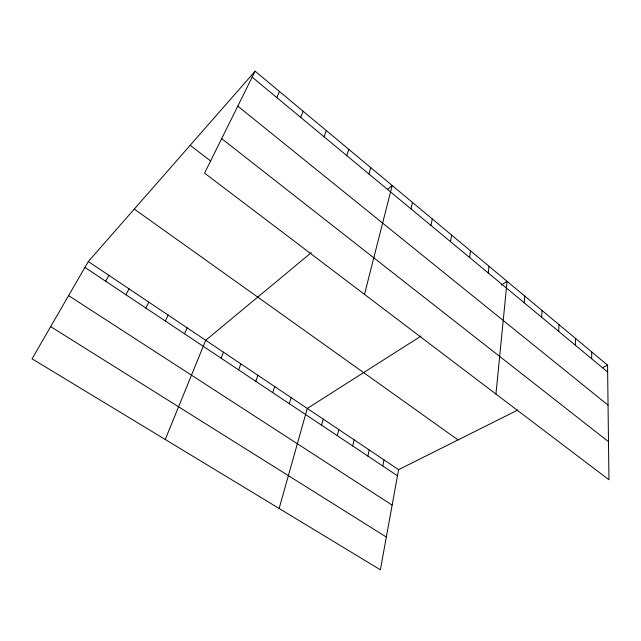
<?xml version="1.0" encoding="UTF-8"?>
<svg xmlns="http://www.w3.org/2000/svg" width="641" height="641" viewBox="0 0 641 641"><rect width="100%" height="100%" fill="white"/><g stroke="black" fill="none" stroke-linecap="round" stroke-linejoin="round"><path stroke-width="0.96" d="M591.675 358.76L591.707 351.917M575.362 345.227L575.506 338.408M558.688 331.397L558.96 324.602M541.653 317.271L542.046 310.5M524.234 302.816L524.763 296.086M495.95 394.063L507.087 281.343L501.182 285.101M488.21 272.938L489.019 266.271M469.573 257.482L470.534 250.855M450.503 241.657L451.617 235.087M517.784 410.048L398.574 469.661L380.385 569.809L32.05 358.824L88.314 261.544L255.11 71.191L607.564 365.146L608.95 479.748L204.575 173.118L255.11 71.191M382.805 466.015L384.007 459.893M430.984 225.472L432.266 218.942M367.894 456.072L369.192 449.958M411.001 208.894L412.451 202.42M352.726 445.96L354.12 439.846M337.286 435.664L338.785 429.558M364.505 294.387L392.172 185.497L387.573 189.311M321.574 425.191L323.184 419.094M279.123 508.481L307.295 408.437L421.097 336.044M368.928 173.991L370.754 167.638M289.299 403.67L291.126 397.588M272.721 392.613L274.66 386.547M346.765 155.611L348.792 149.321M255.839 381.355L257.898 375.297M238.636 369.889L240.824 363.848M324.034 136.749L326.277 130.54M221.113 358.207L223.437 352.181M300.701 117.399L303.169 111.27M165.242 439.502L205.713 340.291L311.262 252.666M184.512 333.801L187.108 327.815M276.76 97.536L279.46 91.495M165.386 321.045L168.126 315.084M145.876 308.041L148.768 302.095M125.973 294.772L129.025 288.851M105.661 281.223L108.874 275.334M602.332 367.766L607.564 365.146M50.671 326.63L386.339 537.046M68.611 295.613L392.132 505.124M84.924 267.401L397.46 475.79M88.314 261.544L398.574 469.661M134.29 209.078L458.043 439.926M190.177 145.299L210.785 161.115M221.674 138.632L608.493 441.689M237.795 106.118L608.053 405.144M252.161 77.136L607.652 372.012"/></g></svg>
